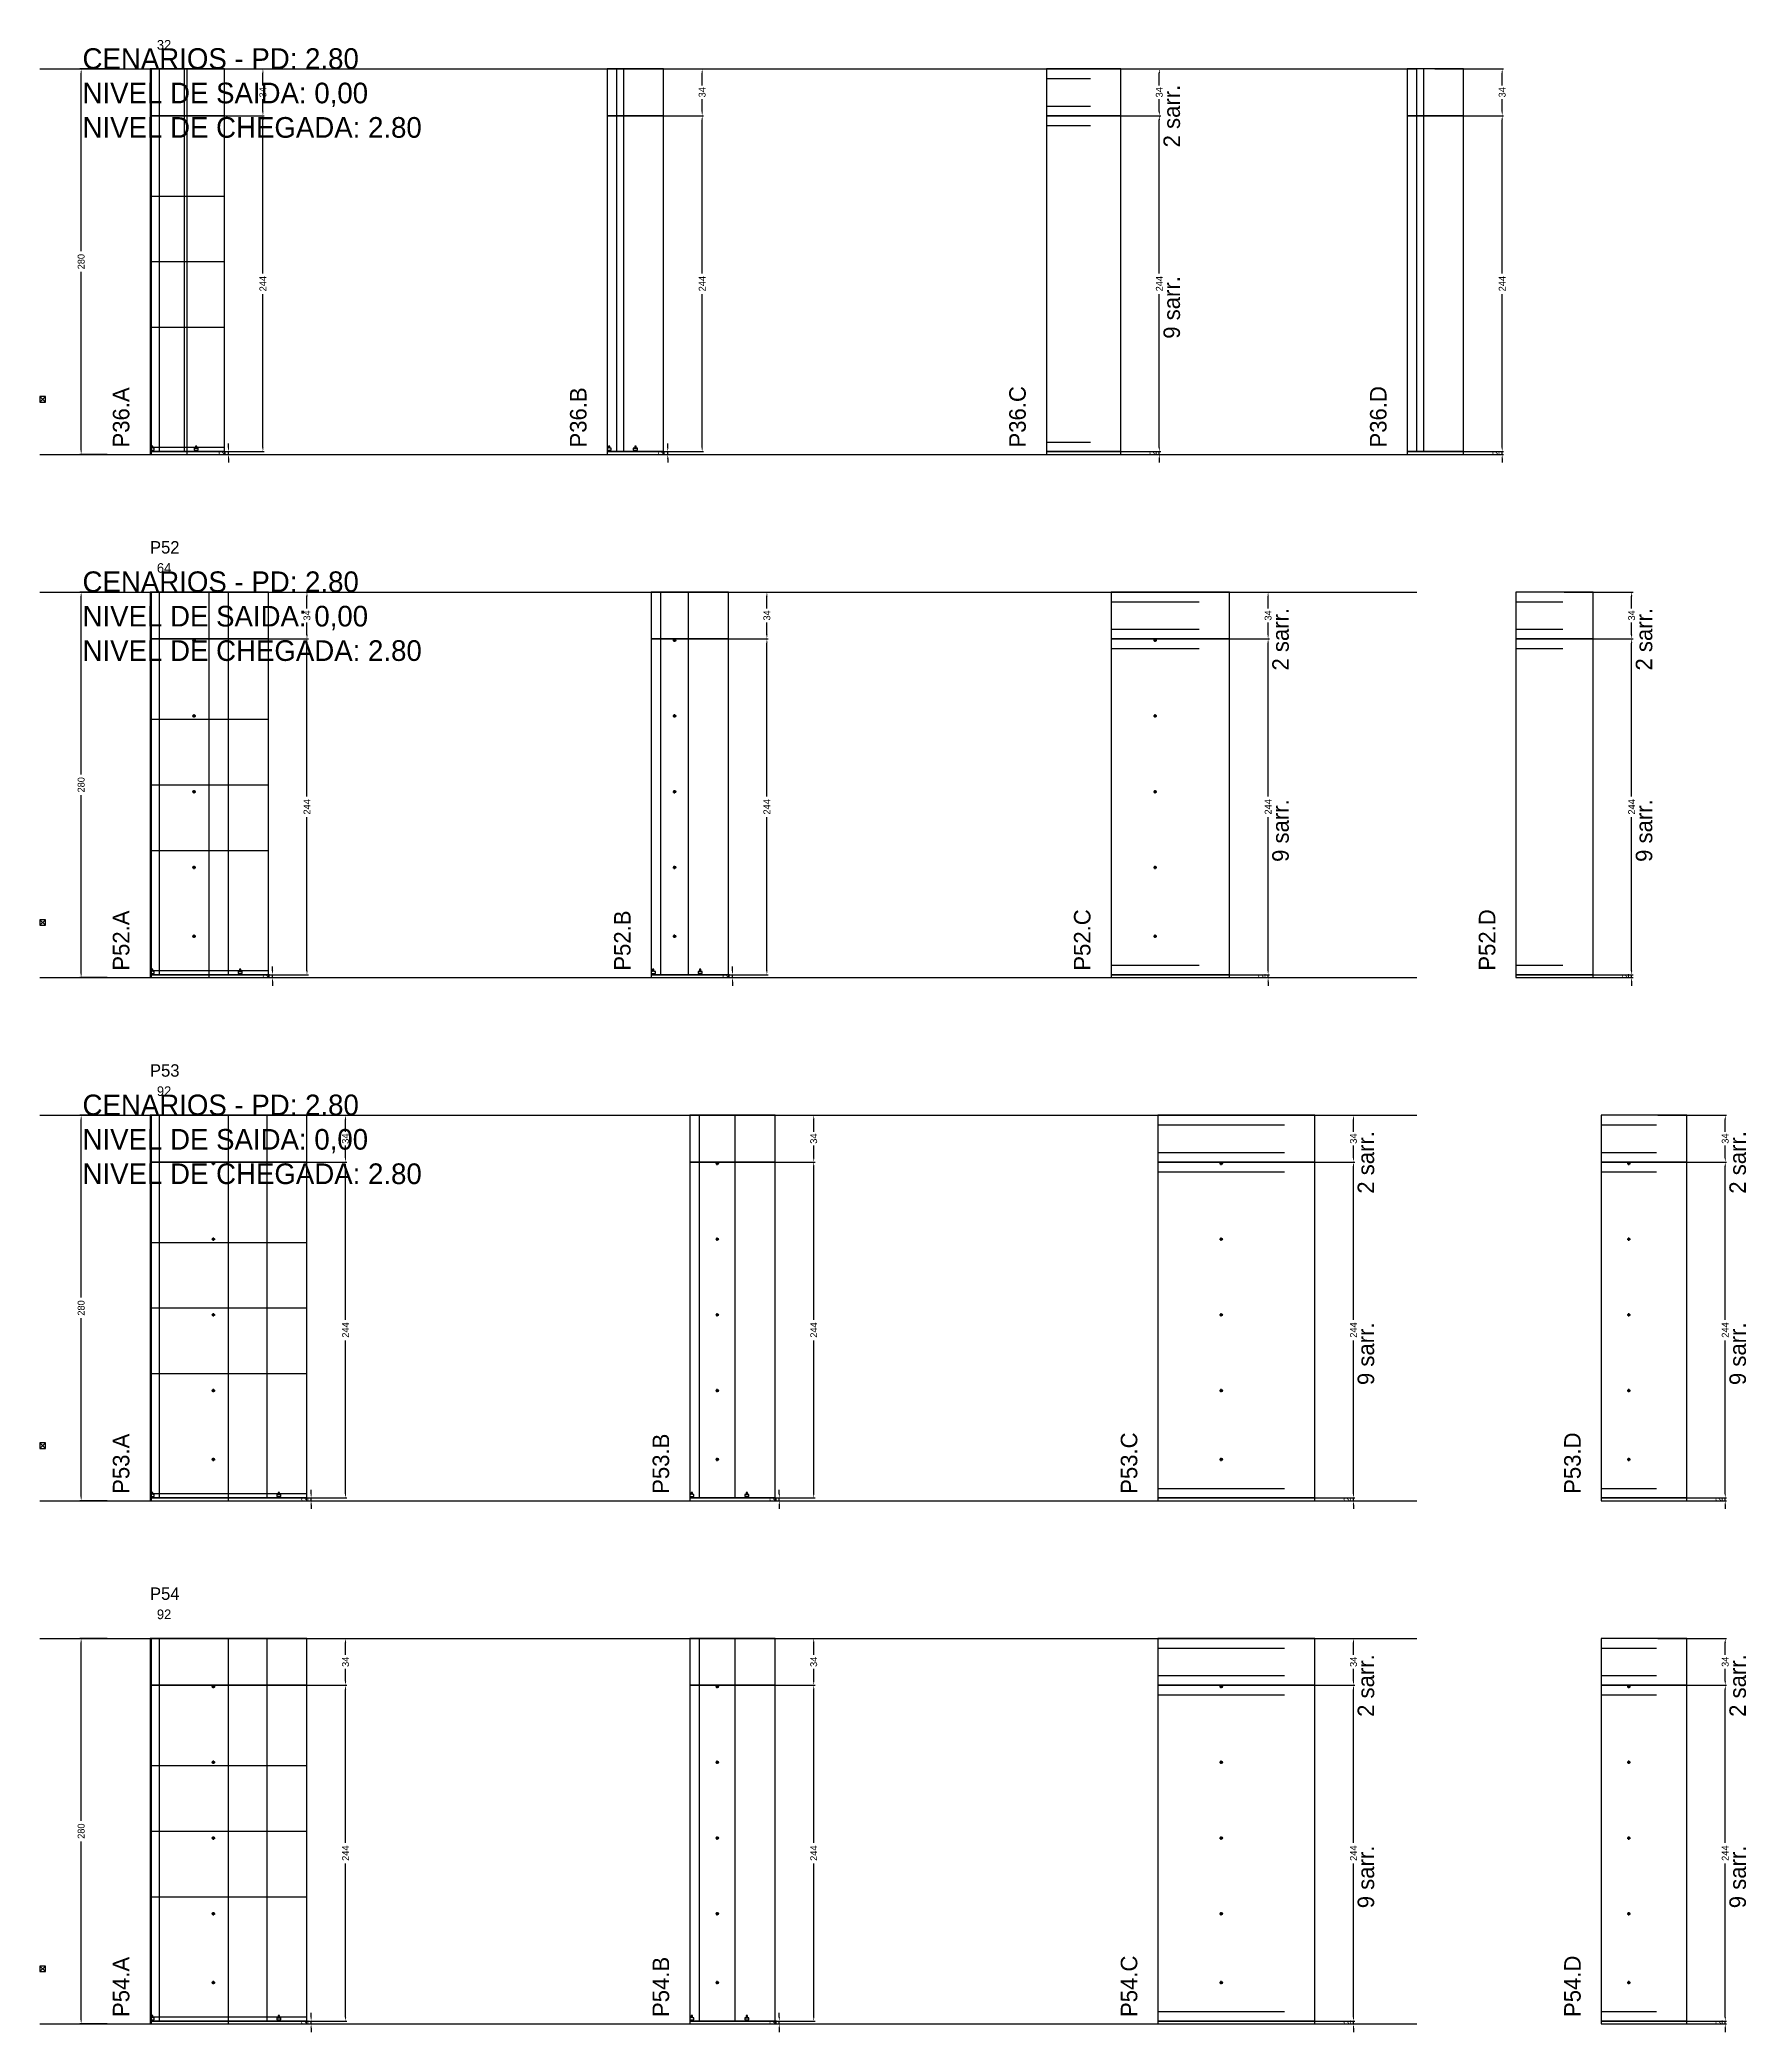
# Model space of a CAD drawing. Header units: centimetres. Extents: x -12000 to 4093, y -4566 to 1796.
# Drawn here: x -7000 to -5761, y -4566 to -3119 of the extents above; entities that cross this region are included whole.
import ezdxf

# ---------------------------------------------------------------- set-up
doc = ezdxf.new("R2010")
doc.units = ezdxf.units.CM
doc.linetypes.add('DASHED', pattern=[2, -2])
for name, color, linetype in [('CHAPA', 140, 'Continuous'), ('COTA', 241, 'Continuous'), ('COTAS FURACAO', 16, 'Continuous'), ('Madeira', 30, 'Continuous'), ('MEIO_PONT', 160, 'Continuous'), ('NOMENCLATURA', 7, 'Continuous'), ('Nível', 160, 'Continuous'), ('Painéis', 200, 'Continuous'), ('Perfil Metálico', 150, 'Continuous'), ('SARR_2.2x7', 40, 'Continuous'), ('SARRAFO DE PRESSAO', 200, 'Continuous'), ('texto', 7, 'Continuous'), ('TEXTO_GERAL', 7, 'Continuous')]:
    doc.layers.add(name, color=color, linetype=linetype)
doc.dimstyles.new('PAINEL-NOVA', dxfattribs={"dimtxt": 5, "dimasz": 3, "dimexe": 1, "dimexo": 1, "dimgap": 1, "dimtad": 1, "dimcen": 2.5, "dimazin": 3, "dimtfac": 1, "dimtmove": 0, "dimatfit": 3})

# ---------------------------------------------------------------- blocks, each defined once
blk = doc.blocks.new('_CLOSEDFILLED')
at = {"color": 0, "linetype": 'BYBLOCK'}
blk.add_solid([(-1, 0.16), (0, 0), (-1, -0.16)], dxfattribs=at)
blk = doc.blocks.new('*D209')
for p, q in [((-6951, -3140), (-6971, -3140)), ((-6970, -3272.5), (-6970, -3143)), ((-6970, -3417), (-6970, -3287.5)), ((-6951, -3420), (-6971, -3420))]:
    blk.add_line(p, q)
at = {"layer": 'Defpoints'}
for p in [(-6950, -3140), (-6970, -3420), (-6950, -3420)]:
    blk.add_point(p, dxfattribs=at)
at = {"layer": 'COTA', "xscale": 3, "yscale": 3}
for p, rotation in [((-6970, -3140), 90), ((-6970, -3420), 270)]:
    blk.add_blockref('_CLOSEDFILLED', p, dxfattribs=dict(at, rotation=rotation))
at = {"layer": 'COTA', "insert": (-6970, -3280), "char_height": 5, "attachment_point": 5, "rotation": 90}
blk.add_mtext('280', dxfattribs=at)
blk = doc.blocks.new('MULDURA')
at = {"layer": 'Paineis'}
for p, q in [((0, 0), (4, 4)), ((4, 0), (0, 4))]:
    blk.add_line(p, q, dxfattribs=at)
blk.add_lwpolyline([(0, 0), (4, 0), (4, 4), (0, 4)], close=True, dxfattribs=at)
blk = doc.blocks.new('*D211')
for p, q in [((-6887, -3174), (-6837, -3174)), ((-6838, -3288.5), (-6838, -3177)), ((-6838, -3415), (-6838, -3303.5)), ((-6887, -3418), (-6837, -3418))]:
    blk.add_line(p, q)
at = {"layer": 'Defpoints'}
for p in [(-6888, -3174), (-6888, -3418), (-6838, -3418)]:
    blk.add_point(p, dxfattribs=at)
at = {"layer": 'COTA', "xscale": 3, "yscale": 3}
for p, rotation in [((-6838, -3174), 90), ((-6838, -3418), 270)]:
    blk.add_blockref('_CLOSEDFILLED', p, dxfattribs=dict(at, rotation=rotation))
at = {"layer": 'COTA', "insert": (-6838, -3296), "char_height": 5, "attachment_point": 5, "rotation": 90}
blk.add_mtext('244', dxfattribs=at)
blk = doc.blocks.new('*D212')
for p, q in [((-6887, -3140), (-6837, -3140)), ((-6838, -3152), (-6838, -3143)), ((-6838, -3171), (-6838, -3162)), ((-6887, -3174), (-6837, -3174))]:
    blk.add_line(p, q)
at = {"layer": 'Defpoints'}
for p in [(-6888, -3140), (-6888, -3174), (-6838, -3174)]:
    blk.add_point(p, dxfattribs=at)
at = {"layer": 'COTA', "xscale": 3, "yscale": 3}
for p, rotation in [((-6838, -3140), 90), ((-6838, -3174), 270)]:
    blk.add_blockref('_CLOSEDFILLED', p, dxfattribs=dict(at, rotation=rotation))
at = {"layer": 'COTA', "insert": (-6838, -3157), "char_height": 5, "attachment_point": 5, "rotation": 90}
blk.add_mtext('34', dxfattribs=at)
blk = doc.blocks.new('SLIPTEE')
at = {"layer": 'Paineis'}
blk.add_lwpolyline([(0, 0), (3, 0), (3, 1.5), (2, 1.5), (2, 3), (1, 3), (1, 1.5), (0, 1.5)], close=True, dxfattribs=at)
blk = doc.blocks.new('SLIPTDD')
at = {"layer": 'Paineis'}
blk.add_line((0, 1.5), (3, 1.5), dxfattribs=at)
blk.add_lwpolyline([(0, 0), (3, 0), (3, 1.5), (2, 1.5), (2, 3), (1, 3), (1, 1.5), (0, 1.5)], close=True, dxfattribs=at)
blk = doc.blocks.new('*D214')
for p, q in [((-6568, -3174), (-6518, -3174)), ((-6519, -3288.5), (-6519, -3177)), ((-6519, -3415), (-6519, -3303.5)), ((-6568, -3418), (-6518, -3418))]:
    blk.add_line(p, q)
at = {"layer": 'Defpoints'}
for p in [(-6569, -3174), (-6569, -3418), (-6519, -3418)]:
    blk.add_point(p, dxfattribs=at)
at = {"layer": 'COTA', "xscale": 3, "yscale": 3}
for p, rotation in [((-6519, -3174), 90), ((-6519, -3418), 270)]:
    blk.add_blockref('_CLOSEDFILLED', p, dxfattribs=dict(at, rotation=rotation))
at = {"layer": 'COTA', "insert": (-6519, -3296), "char_height": 5, "attachment_point": 5, "rotation": 90}
blk.add_mtext('244', dxfattribs=at)
blk = doc.blocks.new('*D215')
for p, q in [((-6568, -3140), (-6518, -3140)), ((-6519, -3152), (-6519, -3143)), ((-6519, -3171), (-6519, -3162)), ((-6568, -3174), (-6518, -3174))]:
    blk.add_line(p, q)
at = {"layer": 'Defpoints'}
for p in [(-6569, -3140), (-6569, -3174), (-6519, -3174)]:
    blk.add_point(p, dxfattribs=at)
at = {"layer": 'COTA', "xscale": 3, "yscale": 3}
for p, rotation in [((-6519, -3140), 90), ((-6519, -3174), 270)]:
    blk.add_blockref('_CLOSEDFILLED', p, dxfattribs=dict(at, rotation=rotation))
at = {"layer": 'COTA', "insert": (-6519, -3157), "char_height": 5, "attachment_point": 5, "rotation": 90}
blk.add_mtext('34', dxfattribs=at)
blk = doc.blocks.new('*D217')
for p, q in [((-6236, -3174), (-6186, -3174)), ((-6187, -3288.5), (-6187, -3177)), ((-6187, -3415), (-6187, -3303.5)), ((-6236, -3418), (-6186, -3418))]:
    blk.add_line(p, q)
at = {"layer": 'Defpoints'}
for p in [(-6237, -3174), (-6237, -3418), (-6187, -3418)]:
    blk.add_point(p, dxfattribs=at)
at = {"layer": 'COTA', "xscale": 3, "yscale": 3}
for p, rotation in [((-6187, -3174), 90), ((-6187, -3418), 270)]:
    blk.add_blockref('_CLOSEDFILLED', p, dxfattribs=dict(at, rotation=rotation))
at = {"layer": 'COTA', "insert": (-6187, -3296), "char_height": 5, "attachment_point": 5, "rotation": 90}
blk.add_mtext('244', dxfattribs=at)
blk = doc.blocks.new('*D218')
for p, q in [((-6236, -3140), (-6186, -3140)), ((-6187, -3152), (-6187, -3143)), ((-6187, -3171), (-6187, -3162)), ((-6236, -3174), (-6186, -3174))]:
    blk.add_line(p, q)
at = {"layer": 'Defpoints'}
for p in [(-6237, -3140), (-6237, -3174), (-6187, -3174)]:
    blk.add_point(p, dxfattribs=at)
at = {"layer": 'COTA', "xscale": 3, "yscale": 3}
for p, rotation in [((-6187, -3140), 90), ((-6187, -3174), 270)]:
    blk.add_blockref('_CLOSEDFILLED', p, dxfattribs=dict(at, rotation=rotation))
at = {"layer": 'COTA', "insert": (-6187, -3157), "char_height": 5, "attachment_point": 5, "rotation": 90}
blk.add_mtext('34', dxfattribs=at)
blk = doc.blocks.new('*D220')
for p, q in [((-5987, -3174), (-5937, -3174)), ((-5938, -3288.5), (-5938, -3177)), ((-5938, -3415), (-5938, -3303.5)), ((-5987, -3418), (-5937, -3418))]:
    blk.add_line(p, q)
at = {"layer": 'Defpoints'}
for p in [(-5988, -3174), (-5988, -3418), (-5938, -3418)]:
    blk.add_point(p, dxfattribs=at)
at = {"layer": 'COTA', "xscale": 3, "yscale": 3}
for p, rotation in [((-5938, -3174), 90), ((-5938, -3418), 270)]:
    blk.add_blockref('_CLOSEDFILLED', p, dxfattribs=dict(at, rotation=rotation))
at = {"layer": 'COTA', "insert": (-5938, -3296), "char_height": 5, "attachment_point": 5, "rotation": 90}
blk.add_mtext('244', dxfattribs=at)
blk = doc.blocks.new('*D221')
for p, q in [((-5987, -3140), (-5937, -3140)), ((-5938, -3152), (-5938, -3143)), ((-5938, -3171), (-5938, -3162)), ((-5987, -3174), (-5937, -3174))]:
    blk.add_line(p, q)
at = {"layer": 'Defpoints'}
for p in [(-5988, -3140), (-5988, -3174), (-5938, -3174)]:
    blk.add_point(p, dxfattribs=at)
at = {"layer": 'COTA', "xscale": 3, "yscale": 3}
for p, rotation in [((-5938, -3140), 90), ((-5938, -3174), 270)]:
    blk.add_blockref('_CLOSEDFILLED', p, dxfattribs=dict(at, rotation=rotation))
at = {"layer": 'COTA', "insert": (-5938, -3157), "char_height": 5, "attachment_point": 5, "rotation": 90}
blk.add_mtext('34', dxfattribs=at)
blk = doc.blocks.new('*D235')
for p, q in [((-6951, -3520), (-6971, -3520)), ((-6970, -3652.5), (-6970, -3523)), ((-6970, -3797), (-6970, -3667.5)), ((-6951, -3800), (-6971, -3800))]:
    blk.add_line(p, q)
at = {"layer": 'Defpoints'}
for p in [(-6950, -3520), (-6970, -3800), (-6950, -3800)]:
    blk.add_point(p, dxfattribs=at)
at = {"layer": 'COTA', "xscale": 3, "yscale": 3}
for p, rotation in [((-6970, -3520), 90), ((-6970, -3800), 270)]:
    blk.add_blockref('_CLOSEDFILLED', p, dxfattribs=dict(at, rotation=rotation))
at = {"layer": 'COTA', "insert": (-6970, -3660), "char_height": 5, "attachment_point": 5, "rotation": 90}
blk.add_mtext('280', dxfattribs=at)
blk = doc.blocks.new('*D237')
for p, q in [((-6855, -3554), (-6805, -3554)), ((-6806, -3668.5), (-6806, -3557)), ((-6806, -3795), (-6806, -3683.5)), ((-6855, -3798), (-6805, -3798))]:
    blk.add_line(p, q)
at = {"layer": 'Defpoints'}
for p in [(-6856, -3554), (-6856, -3798), (-6806, -3798)]:
    blk.add_point(p, dxfattribs=at)
at = {"layer": 'COTA', "xscale": 3, "yscale": 3}
for p, rotation in [((-6806, -3554), 90), ((-6806, -3798), 270)]:
    blk.add_blockref('_CLOSEDFILLED', p, dxfattribs=dict(at, rotation=rotation))
at = {"layer": 'COTA', "insert": (-6806, -3676), "char_height": 5, "attachment_point": 5, "rotation": 90}
blk.add_mtext('244', dxfattribs=at)
blk = doc.blocks.new('*D238')
for p, q in [((-6855, -3520), (-6805, -3520)), ((-6806, -3532), (-6806, -3523)), ((-6806, -3551), (-6806, -3542)), ((-6855, -3554), (-6805, -3554))]:
    blk.add_line(p, q)
at = {"layer": 'Defpoints'}
for p in [(-6856, -3520), (-6856, -3554), (-6806, -3554)]:
    blk.add_point(p, dxfattribs=at)
at = {"layer": 'COTA', "xscale": 3, "yscale": 3}
for p, rotation in [((-6806, -3520), 90), ((-6806, -3554), 270)]:
    blk.add_blockref('_CLOSEDFILLED', p, dxfattribs=dict(at, rotation=rotation))
at = {"layer": 'COTA', "insert": (-6806, -3537), "char_height": 5, "attachment_point": 5, "rotation": 90}
blk.add_mtext('34', dxfattribs=at)
blk = doc.blocks.new('furacao')
at = {"layer": 'COTAS FURACAO'}
for p, q in [((-1.2, 0), (1.2, 0)), ((0, -1.2), (0, 1.2))]:
    blk.add_line(p, q, dxfattribs=at)
blk.add_circle((0, 0), 0.8, dxfattribs=at)
blk = doc.blocks.new('*D240')
for p, q in [((-6521, -3554), (-6471, -3554)), ((-6472, -3668.5), (-6472, -3557)), ((-6472, -3795), (-6472, -3683.5)), ((-6521, -3798), (-6471, -3798))]:
    blk.add_line(p, q)
at = {"layer": 'Defpoints'}
for p in [(-6522, -3554), (-6522, -3798), (-6472, -3798)]:
    blk.add_point(p, dxfattribs=at)
at = {"layer": 'COTA', "xscale": 3, "yscale": 3}
for p, rotation in [((-6472, -3554), 90), ((-6472, -3798), 270)]:
    blk.add_blockref('_CLOSEDFILLED', p, dxfattribs=dict(at, rotation=rotation))
at = {"layer": 'COTA', "insert": (-6472, -3676), "char_height": 5, "attachment_point": 5, "rotation": 90}
blk.add_mtext('244', dxfattribs=at)
blk = doc.blocks.new('*D241')
for p, q in [((-6521, -3520), (-6471, -3520)), ((-6472, -3532), (-6472, -3523)), ((-6472, -3551), (-6472, -3542)), ((-6521, -3554), (-6471, -3554))]:
    blk.add_line(p, q)
at = {"layer": 'Defpoints'}
for p in [(-6522, -3520), (-6522, -3554), (-6472, -3554)]:
    blk.add_point(p, dxfattribs=at)
at = {"layer": 'COTA', "xscale": 3, "yscale": 3}
for p, rotation in [((-6472, -3520), 90), ((-6472, -3554), 270)]:
    blk.add_blockref('_CLOSEDFILLED', p, dxfattribs=dict(at, rotation=rotation))
at = {"layer": 'COTA', "insert": (-6472, -3537), "char_height": 5, "attachment_point": 5, "rotation": 90}
blk.add_mtext('34', dxfattribs=at)
blk = doc.blocks.new('*D243')
for p, q in [((-6157, -3554), (-6107, -3554)), ((-6108, -3668.5), (-6108, -3557)), ((-6108, -3795), (-6108, -3683.5)), ((-6157, -3798), (-6107, -3798))]:
    blk.add_line(p, q)
at = {"layer": 'Defpoints'}
for p in [(-6158, -3554), (-6158, -3798), (-6108, -3798)]:
    blk.add_point(p, dxfattribs=at)
at = {"layer": 'COTA', "xscale": 3, "yscale": 3}
for p, rotation in [((-6108, -3554), 90), ((-6108, -3798), 270)]:
    blk.add_blockref('_CLOSEDFILLED', p, dxfattribs=dict(at, rotation=rotation))
at = {"layer": 'COTA', "insert": (-6108, -3676), "char_height": 5, "attachment_point": 5, "rotation": 90}
blk.add_mtext('244', dxfattribs=at)
blk = doc.blocks.new('*D244')
for p, q in [((-6157, -3520), (-6107, -3520)), ((-6108, -3532), (-6108, -3523)), ((-6108, -3551), (-6108, -3542)), ((-6157, -3554), (-6107, -3554))]:
    blk.add_line(p, q)
at = {"layer": 'Defpoints'}
for p in [(-6158, -3520), (-6158, -3554), (-6108, -3554)]:
    blk.add_point(p, dxfattribs=at)
at = {"layer": 'COTA', "xscale": 3, "yscale": 3}
for p, rotation in [((-6108, -3520), 90), ((-6108, -3554), 270)]:
    blk.add_blockref('_CLOSEDFILLED', p, dxfattribs=dict(at, rotation=rotation))
at = {"layer": 'COTA', "insert": (-6108, -3537), "char_height": 5, "attachment_point": 5, "rotation": 90}
blk.add_mtext('34', dxfattribs=at)
blk = doc.blocks.new('*D246')
for p, q in [((-5893, -3554), (-5843, -3554)), ((-5844, -3668.5), (-5844, -3557)), ((-5844, -3795), (-5844, -3683.5)), ((-5893, -3798), (-5843, -3798))]:
    blk.add_line(p, q)
at = {"layer": 'Defpoints'}
for p in [(-5894, -3554), (-5894, -3798), (-5844, -3798)]:
    blk.add_point(p, dxfattribs=at)
at = {"layer": 'COTA', "xscale": 3, "yscale": 3}
for p, rotation in [((-5844, -3554), 90), ((-5844, -3798), 270)]:
    blk.add_blockref('_CLOSEDFILLED', p, dxfattribs=dict(at, rotation=rotation))
at = {"layer": 'COTA', "insert": (-5844, -3676), "char_height": 5, "attachment_point": 5, "rotation": 90}
blk.add_mtext('244', dxfattribs=at)
blk = doc.blocks.new('*D247')
for p, q in [((-5893, -3520), (-5843, -3520)), ((-5844, -3532), (-5844, -3523)), ((-5844, -3551), (-5844, -3542)), ((-5893, -3554), (-5843, -3554))]:
    blk.add_line(p, q)
at = {"layer": 'Defpoints'}
for p in [(-5894, -3520), (-5894, -3554), (-5844, -3554)]:
    blk.add_point(p, dxfattribs=at)
at = {"layer": 'COTA', "xscale": 3, "yscale": 3}
for p, rotation in [((-5844, -3520), 90), ((-5844, -3554), 270)]:
    blk.add_blockref('_CLOSEDFILLED', p, dxfattribs=dict(at, rotation=rotation))
at = {"layer": 'COTA', "insert": (-5844, -3537), "char_height": 5, "attachment_point": 5, "rotation": 90}
blk.add_mtext('34', dxfattribs=at)
blk = doc.blocks.new('*D261')
for p, q in [((-6951, -3900), (-6971, -3900)), ((-6970, -4032.5), (-6970, -3903)), ((-6970, -4177), (-6970, -4047.5)), ((-6951, -4180), (-6971, -4180))]:
    blk.add_line(p, q)
at = {"layer": 'Defpoints'}
for p in [(-6950, -3900), (-6970, -4180), (-6950, -4180)]:
    blk.add_point(p, dxfattribs=at)
at = {"layer": 'COTA', "xscale": 3, "yscale": 3}
for p, rotation in [((-6970, -3900), 90), ((-6970, -4180), 270)]:
    blk.add_blockref('_CLOSEDFILLED', p, dxfattribs=dict(at, rotation=rotation))
at = {"layer": 'COTA', "insert": (-6970, -4040), "char_height": 5, "attachment_point": 5, "rotation": 90}
blk.add_mtext('280', dxfattribs=at)
blk = doc.blocks.new('*D263')
for p, q in [((-6827, -3934), (-6777, -3934)), ((-6778, -4048.5), (-6778, -3937)), ((-6778, -4175), (-6778, -4063.5)), ((-6827, -4178), (-6777, -4178))]:
    blk.add_line(p, q)
at = {"layer": 'Defpoints'}
for p in [(-6828, -3934), (-6828, -4178), (-6778, -4178)]:
    blk.add_point(p, dxfattribs=at)
at = {"layer": 'COTA', "xscale": 3, "yscale": 3}
for p, rotation in [((-6778, -3934), 90), ((-6778, -4178), 270)]:
    blk.add_blockref('_CLOSEDFILLED', p, dxfattribs=dict(at, rotation=rotation))
at = {"layer": 'COTA', "insert": (-6778, -4056), "char_height": 5, "attachment_point": 5, "rotation": 90}
blk.add_mtext('244', dxfattribs=at)
blk = doc.blocks.new('*D264')
for p, q in [((-6827, -3900), (-6777, -3900)), ((-6778, -3912), (-6778, -3903)), ((-6827, -3934), (-6777, -3934)), ((-6778, -3931), (-6778, -3922))]:
    blk.add_line(p, q)
at = {"layer": 'Defpoints'}
for p in [(-6828, -3900), (-6828, -3934), (-6778, -3934)]:
    blk.add_point(p, dxfattribs=at)
at = {"layer": 'COTA', "xscale": 3, "yscale": 3}
for p, rotation in [((-6778, -3900), 90), ((-6778, -3934), 270)]:
    blk.add_blockref('_CLOSEDFILLED', p, dxfattribs=dict(at, rotation=rotation))
at = {"layer": 'COTA', "insert": (-6778, -3917), "char_height": 5, "attachment_point": 5, "rotation": 90}
blk.add_mtext('34', dxfattribs=at)
blk = doc.blocks.new('*D266')
for p, q in [((-6487, -3934), (-6437, -3934)), ((-6438, -4048.5), (-6438, -3937)), ((-6438, -4175), (-6438, -4063.5)), ((-6487, -4178), (-6437, -4178))]:
    blk.add_line(p, q)
at = {"layer": 'Defpoints'}
for p in [(-6488, -3934), (-6488, -4178), (-6438, -4178)]:
    blk.add_point(p, dxfattribs=at)
at = {"layer": 'COTA', "xscale": 3, "yscale": 3}
for p, rotation in [((-6438, -3934), 90), ((-6438, -4178), 270)]:
    blk.add_blockref('_CLOSEDFILLED', p, dxfattribs=dict(at, rotation=rotation))
at = {"layer": 'COTA', "insert": (-6438, -4056), "char_height": 5, "attachment_point": 5, "rotation": 90}
blk.add_mtext('244', dxfattribs=at)
blk = doc.blocks.new('*D267')
for p, q in [((-6487, -3900), (-6437, -3900)), ((-6438, -3912), (-6438, -3903)), ((-6487, -3934), (-6437, -3934)), ((-6438, -3931), (-6438, -3922))]:
    blk.add_line(p, q)
at = {"layer": 'Defpoints'}
for p in [(-6488, -3900), (-6488, -3934), (-6438, -3934)]:
    blk.add_point(p, dxfattribs=at)
at = {"layer": 'COTA', "xscale": 3, "yscale": 3}
for p, rotation in [((-6438, -3900), 90), ((-6438, -3934), 270)]:
    blk.add_blockref('_CLOSEDFILLED', p, dxfattribs=dict(at, rotation=rotation))
at = {"layer": 'COTA', "insert": (-6438, -3917), "char_height": 5, "attachment_point": 5, "rotation": 90}
blk.add_mtext('34', dxfattribs=at)
blk = doc.blocks.new('*D269')
for p, q in [((-6095, -3934), (-6045, -3934)), ((-6046, -4048.5), (-6046, -3937)), ((-6046, -4175), (-6046, -4063.5)), ((-6095, -4178), (-6045, -4178))]:
    blk.add_line(p, q)
at = {"layer": 'Defpoints'}
for p in [(-6096, -3934), (-6096, -4178), (-6046, -4178)]:
    blk.add_point(p, dxfattribs=at)
at = {"layer": 'COTA', "xscale": 3, "yscale": 3}
for p, rotation in [((-6046, -3934), 90), ((-6046, -4178), 270)]:
    blk.add_blockref('_CLOSEDFILLED', p, dxfattribs=dict(at, rotation=rotation))
at = {"layer": 'COTA', "insert": (-6046, -4056), "char_height": 5, "attachment_point": 5, "rotation": 90}
blk.add_mtext('244', dxfattribs=at)
blk = doc.blocks.new('*D270')
for p, q in [((-6095, -3900), (-6045, -3900)), ((-6046, -3912), (-6046, -3903)), ((-6095, -3934), (-6045, -3934)), ((-6046, -3931), (-6046, -3922))]:
    blk.add_line(p, q)
at = {"layer": 'Defpoints'}
for p in [(-6096, -3900), (-6096, -3934), (-6046, -3934)]:
    blk.add_point(p, dxfattribs=at)
at = {"layer": 'COTA', "xscale": 3, "yscale": 3}
for p, rotation in [((-6046, -3900), 90), ((-6046, -3934), 270)]:
    blk.add_blockref('_CLOSEDFILLED', p, dxfattribs=dict(at, rotation=rotation))
at = {"layer": 'COTA', "insert": (-6046, -3917), "char_height": 5, "attachment_point": 5, "rotation": 90}
blk.add_mtext('34', dxfattribs=at)
blk = doc.blocks.new('*D272')
for p, q in [((-5825, -3934), (-5775, -3934)), ((-5776, -4048.5), (-5776, -3937)), ((-5776, -4175), (-5776, -4063.5)), ((-5825, -4178), (-5775, -4178))]:
    blk.add_line(p, q)
at = {"layer": 'Defpoints'}
for p in [(-5826, -3934), (-5826, -4178), (-5776, -4178)]:
    blk.add_point(p, dxfattribs=at)
at = {"layer": 'COTA', "xscale": 3, "yscale": 3}
for p, rotation in [((-5776, -3934), 90), ((-5776, -4178), 270)]:
    blk.add_blockref('_CLOSEDFILLED', p, dxfattribs=dict(at, rotation=rotation))
at = {"layer": 'COTA', "insert": (-5776, -4056), "char_height": 5, "attachment_point": 5, "rotation": 90}
blk.add_mtext('244', dxfattribs=at)
blk = doc.blocks.new('*D273')
for p, q in [((-5825, -3900), (-5775, -3900)), ((-5776, -3912), (-5776, -3903)), ((-5825, -3934), (-5775, -3934)), ((-5776, -3931), (-5776, -3922))]:
    blk.add_line(p, q)
at = {"layer": 'Defpoints'}
for p in [(-5826, -3900), (-5826, -3934), (-5776, -3934)]:
    blk.add_point(p, dxfattribs=at)
at = {"layer": 'COTA', "xscale": 3, "yscale": 3}
for p, rotation in [((-5776, -3900), 90), ((-5776, -3934), 270)]:
    blk.add_blockref('_CLOSEDFILLED', p, dxfattribs=dict(at, rotation=rotation))
at = {"layer": 'COTA', "insert": (-5776, -3917), "char_height": 5, "attachment_point": 5, "rotation": 90}
blk.add_mtext('34', dxfattribs=at)
blk = doc.blocks.new('*D287')
for p, q in [((-6951, -4280), (-6971, -4280)), ((-6970, -4412.5), (-6970, -4283)), ((-6970, -4557), (-6970, -4427.5)), ((-6951, -4560), (-6971, -4560))]:
    blk.add_line(p, q)
at = {"layer": 'Defpoints'}
for p in [(-6950, -4280), (-6970, -4560), (-6950, -4560)]:
    blk.add_point(p, dxfattribs=at)
at = {"layer": 'COTA', "xscale": 3, "yscale": 3}
for p, rotation in [((-6970, -4280), 90), ((-6970, -4560), 270)]:
    blk.add_blockref('_CLOSEDFILLED', p, dxfattribs=dict(at, rotation=rotation))
at = {"layer": 'COTA', "insert": (-6970, -4420), "char_height": 5, "attachment_point": 5, "rotation": 90}
blk.add_mtext('280', dxfattribs=at)
blk = doc.blocks.new('*D289')
for p, q in [((-6827, -4314), (-6777, -4314)), ((-6778, -4428.5), (-6778, -4317)), ((-6778, -4555), (-6778, -4443.5)), ((-6827, -4558), (-6777, -4558))]:
    blk.add_line(p, q)
at = {"layer": 'Defpoints'}
for p in [(-6828, -4314), (-6828, -4558), (-6778, -4558)]:
    blk.add_point(p, dxfattribs=at)
at = {"layer": 'COTA', "xscale": 3, "yscale": 3}
for p, rotation in [((-6778, -4314), 90), ((-6778, -4558), 270)]:
    blk.add_blockref('_CLOSEDFILLED', p, dxfattribs=dict(at, rotation=rotation))
at = {"layer": 'COTA', "insert": (-6778, -4436), "char_height": 5, "attachment_point": 5, "rotation": 90}
blk.add_mtext('244', dxfattribs=at)
blk = doc.blocks.new('*D290')
for p, q in [((-6827, -4280), (-6777, -4280)), ((-6778, -4292), (-6778, -4283)), ((-6778, -4311), (-6778, -4302)), ((-6827, -4314), (-6777, -4314))]:
    blk.add_line(p, q)
at = {"layer": 'Defpoints'}
for p in [(-6828, -4280), (-6828, -4314), (-6778, -4314)]:
    blk.add_point(p, dxfattribs=at)
at = {"layer": 'COTA', "xscale": 3, "yscale": 3}
for p, rotation in [((-6778, -4280), 90), ((-6778, -4314), 270)]:
    blk.add_blockref('_CLOSEDFILLED', p, dxfattribs=dict(at, rotation=rotation))
at = {"layer": 'COTA', "insert": (-6778, -4297), "char_height": 5, "attachment_point": 5, "rotation": 90}
blk.add_mtext('34', dxfattribs=at)
blk = doc.blocks.new('*D292')
for p, q in [((-6487, -4314), (-6437, -4314)), ((-6438, -4428.5), (-6438, -4317)), ((-6438, -4555), (-6438, -4443.5)), ((-6487, -4558), (-6437, -4558))]:
    blk.add_line(p, q)
at = {"layer": 'Defpoints'}
for p in [(-6488, -4314), (-6488, -4558), (-6438, -4558)]:
    blk.add_point(p, dxfattribs=at)
at = {"layer": 'COTA', "xscale": 3, "yscale": 3}
for p, rotation in [((-6438, -4314), 90), ((-6438, -4558), 270)]:
    blk.add_blockref('_CLOSEDFILLED', p, dxfattribs=dict(at, rotation=rotation))
at = {"layer": 'COTA', "insert": (-6438, -4436), "char_height": 5, "attachment_point": 5, "rotation": 90}
blk.add_mtext('244', dxfattribs=at)
blk = doc.blocks.new('*D293')
for p, q in [((-6487, -4280), (-6437, -4280)), ((-6438, -4292), (-6438, -4283)), ((-6438, -4311), (-6438, -4302)), ((-6487, -4314), (-6437, -4314))]:
    blk.add_line(p, q)
at = {"layer": 'Defpoints'}
for p in [(-6488, -4280), (-6488, -4314), (-6438, -4314)]:
    blk.add_point(p, dxfattribs=at)
at = {"layer": 'COTA', "xscale": 3, "yscale": 3}
for p, rotation in [((-6438, -4280), 90), ((-6438, -4314), 270)]:
    blk.add_blockref('_CLOSEDFILLED', p, dxfattribs=dict(at, rotation=rotation))
at = {"layer": 'COTA', "insert": (-6438, -4297), "char_height": 5, "attachment_point": 5, "rotation": 90}
blk.add_mtext('34', dxfattribs=at)
blk = doc.blocks.new('*D295')
for p, q in [((-6095, -4314), (-6045, -4314)), ((-6046, -4428.5), (-6046, -4317)), ((-6046, -4555), (-6046, -4443.5)), ((-6095, -4558), (-6045, -4558))]:
    blk.add_line(p, q)
at = {"layer": 'Defpoints'}
for p in [(-6096, -4314), (-6096, -4558), (-6046, -4558)]:
    blk.add_point(p, dxfattribs=at)
at = {"layer": 'COTA', "xscale": 3, "yscale": 3}
for p, rotation in [((-6046, -4314), 90), ((-6046, -4558), 270)]:
    blk.add_blockref('_CLOSEDFILLED', p, dxfattribs=dict(at, rotation=rotation))
at = {"layer": 'COTA', "insert": (-6046, -4436), "char_height": 5, "attachment_point": 5, "rotation": 90}
blk.add_mtext('244', dxfattribs=at)
blk = doc.blocks.new('*D296')
for p, q in [((-6095, -4280), (-6045, -4280)), ((-6046, -4292), (-6046, -4283)), ((-6046, -4311), (-6046, -4302)), ((-6095, -4314), (-6045, -4314))]:
    blk.add_line(p, q)
at = {"layer": 'Defpoints'}
for p in [(-6096, -4280), (-6096, -4314), (-6046, -4314)]:
    blk.add_point(p, dxfattribs=at)
at = {"layer": 'COTA', "xscale": 3, "yscale": 3}
for p, rotation in [((-6046, -4280), 90), ((-6046, -4314), 270)]:
    blk.add_blockref('_CLOSEDFILLED', p, dxfattribs=dict(at, rotation=rotation))
at = {"layer": 'COTA', "insert": (-6046, -4297), "char_height": 5, "attachment_point": 5, "rotation": 90}
blk.add_mtext('34', dxfattribs=at)
blk = doc.blocks.new('*D298')
for p, q in [((-5825, -4314), (-5775, -4314)), ((-5776, -4428.5), (-5776, -4317)), ((-5776, -4555), (-5776, -4443.5)), ((-5825, -4558), (-5775, -4558))]:
    blk.add_line(p, q)
at = {"layer": 'Defpoints'}
for p in [(-5826, -4314), (-5826, -4558), (-5776, -4558)]:
    blk.add_point(p, dxfattribs=at)
at = {"layer": 'COTA', "xscale": 3, "yscale": 3}
for p, rotation in [((-5776, -4314), 90), ((-5776, -4558), 270)]:
    blk.add_blockref('_CLOSEDFILLED', p, dxfattribs=dict(at, rotation=rotation))
at = {"layer": 'COTA', "insert": (-5776, -4436), "char_height": 5, "attachment_point": 5, "rotation": 90}
blk.add_mtext('244', dxfattribs=at)
blk = doc.blocks.new('*D299')
for p, q in [((-5825, -4280), (-5775, -4280)), ((-5776, -4292), (-5776, -4283)), ((-5776, -4311), (-5776, -4302)), ((-5825, -4314), (-5775, -4314))]:
    blk.add_line(p, q)
at = {"layer": 'Defpoints'}
for p in [(-5826, -4280), (-5826, -4314), (-5776, -4314)]:
    blk.add_point(p, dxfattribs=at)
at = {"layer": 'COTA', "xscale": 3, "yscale": 3}
for p, rotation in [((-5776, -4280), 90), ((-5776, -4314), 270)]:
    blk.add_blockref('_CLOSEDFILLED', p, dxfattribs=dict(at, rotation=rotation))
at = {"layer": 'COTA', "insert": (-5776, -4297), "char_height": 5, "attachment_point": 5, "rotation": 90}
blk.add_mtext('34', dxfattribs=at)

msp = doc.modelspace()

# ---------------------------------------------------------------- linework, layer by layer
at = {"layer": 'CHAPA'}
for points in [[(-6920, -3420), (-6918.8, -3420), (-6918.8, -3140), (-6920, -3140)], [(-6920, -3800), (-6918.8, -3800), (-6918.8, -3520), (-6920, -3520)], [(-6920, -4180), (-6918.8, -4180), (-6918.8, -3900), (-6920, -3900)], [(-6920, -4560), (-6918.8, -4560), (-6918.8, -4280), (-6920, -4280)]]:
    msp.add_lwpolyline(points, close=True, dxfattribs=at)
at = {"layer": 'Madeira'}
for points in [[(-6920, -3232.4), (-6866, -3232.4)], [(-6920, -3327.6), (-6866, -3327.6)], [(-6920, -3612.4), (-6834, -3612.4)], [(-6920, -3707.6), (-6834, -3707.6)], [(-6920, -3992.4), (-6806, -3992.4)], [(-6920, -4087.6), (-6806, -4087.6)], [(-6920, -4372.4), (-6806, -4372.4)], [(-6920, -4467.6), (-6806, -4467.6)]]:
    msp.add_lwpolyline(points, dxfattribs=at)
at = {"layer": 'MEIO_PONT'}
for points in [[(-6920, -3280), (-6866, -3280)], [(-6920, -3660), (-6834, -3660)], [(-6920, -4040), (-6806, -4040)], [(-6920, -4420), (-6806, -4420)]]:
    msp.add_lwpolyline(points, dxfattribs=at)
at = {"layer": 'Nível', "linetype": 'DASHED'}
for points in [[(-7000, -3140), (-6000, -3140)], [(-7000, -3420), (-6000, -3420)], [(-7000, -3520), (-6000, -3520)], [(-7000, -3800), (-6000, -3800)], [(-7000, -3900), (-6000, -3900)], [(-7000, -4180), (-6000, -4180)], [(-7000, -4280), (-6000, -4280)], [(-7000, -4560), (-6000, -4560)]]:
    msp.add_lwpolyline(points, dxfattribs=at)
at = {"layer": 'Painéis'}
for points in [[(-6920, -3174), (-6866, -3174), (-6866, -3140), (-6920, -3140)], [(-6920, -3420), (-6866, -3420), (-6866, -3140), (-6920, -3140)], [(-6588, -3174), (-6547, -3174), (-6547, -3140), (-6588, -3140)], [(-6269, -3174), (-6215, -3174), (-6215, -3140), (-6269, -3140)], [(-6007, -3174), (-5966, -3174), (-5966, -3140), (-6007, -3140)], [(-6920, -3418), (-6866, -3418), (-6866, -3174), (-6920, -3174)], [(-6588, -3418), (-6547, -3418), (-6547, -3174), (-6588, -3174)], [(-6269, -3418), (-6215, -3418), (-6215, -3174), (-6269, -3174)], [(-6007, -3418), (-5966, -3418), (-5966, -3174), (-6007, -3174)], [(-6920, -3420), (-6866, -3420), (-6866, -3418), (-6920, -3418)], [(-6588, -3420), (-6547, -3420), (-6547, -3418), (-6588, -3418)], [(-6269, -3420), (-6215, -3420), (-6215, -3418), (-6269, -3418)], [(-6007, -3420), (-5966, -3420), (-5966, -3418), (-6007, -3418)], [(-6920, -3554), (-6834, -3554), (-6834, -3520), (-6920, -3520)], [(-6920, -3800), (-6834, -3800), (-6834, -3520), (-6920, -3520)], [(-6556, -3554), (-6500, -3554), (-6500, -3520), (-6556, -3520)], [(-6222, -3554), (-6136, -3554), (-6136, -3520), (-6222, -3520)], [(-5928, -3554), (-5872, -3554), (-5872, -3520), (-5928, -3520)], [(-6920, -3798), (-6834, -3798), (-6834, -3554), (-6920, -3554)], [(-6556, -3798), (-6500, -3798), (-6500, -3554), (-6556, -3554)], [(-6222, -3798), (-6136, -3798), (-6136, -3554), (-6222, -3554)], [(-5928, -3798), (-5872, -3798), (-5872, -3554), (-5928, -3554)], [(-6920, -3800), (-6834, -3800), (-6834, -3798), (-6920, -3798)], [(-6556, -3800), (-6500, -3800), (-6500, -3798), (-6556, -3798)], [(-6222, -3800), (-6136, -3800), (-6136, -3798), (-6222, -3798)], [(-5928, -3800), (-5872, -3800), (-5872, -3798), (-5928, -3798)], [(-6920, -3934), (-6806, -3934), (-6806, -3900), (-6920, -3900)], [(-6920, -4180), (-6806, -4180), (-6806, -3900), (-6920, -3900)], [(-6528, -3934), (-6466, -3934), (-6466, -3900), (-6528, -3900)], [(-6188, -3934), (-6074, -3934), (-6074, -3900), (-6188, -3900)], [(-5866, -3934), (-5804, -3934), (-5804, -3900), (-5866, -3900)], [(-6920, -4178), (-6806, -4178), (-6806, -3934), (-6920, -3934)], [(-6528, -4178), (-6466, -4178), (-6466, -3934), (-6528, -3934)], [(-6188, -4178), (-6074, -4178), (-6074, -3934), (-6188, -3934)], [(-5866, -4178), (-5804, -4178), (-5804, -3934), (-5866, -3934)], [(-6920, -4180), (-6806, -4180), (-6806, -4178), (-6920, -4178)], [(-6528, -4180), (-6466, -4180), (-6466, -4178), (-6528, -4178)], [(-6188, -4180), (-6074, -4180), (-6074, -4178), (-6188, -4178)], [(-5866, -4180), (-5804, -4180), (-5804, -4178), (-5866, -4178)], [(-6920, -4314), (-6806, -4314), (-6806, -4280), (-6920, -4280)], [(-6920, -4560), (-6806, -4560), (-6806, -4280), (-6920, -4280)], [(-6528, -4314), (-6466, -4314), (-6466, -4280), (-6528, -4280)], [(-6188, -4314), (-6074, -4314), (-6074, -4280), (-6188, -4280)], [(-5866, -4314), (-5804, -4314), (-5804, -4280), (-5866, -4280)], [(-6920, -4558), (-6806, -4558), (-6806, -4314), (-6920, -4314)], [(-6528, -4558), (-6466, -4558), (-6466, -4314), (-6528, -4314)], [(-6188, -4558), (-6074, -4558), (-6074, -4314), (-6188, -4314)], [(-5866, -4558), (-5804, -4558), (-5804, -4314), (-5866, -4314)], [(-6920, -4560), (-6806, -4560), (-6806, -4558), (-6920, -4558)], [(-6528, -4560), (-6466, -4560), (-6466, -4558), (-6528, -4558)], [(-6188, -4560), (-6074, -4560), (-6074, -4558), (-6188, -4558)], [(-5866, -4560), (-5804, -4560), (-5804, -4558), (-5866, -4558)]]:
    msp.add_lwpolyline(points, close=True, dxfattribs=at)
at = {"layer": 'Perfil Metálico'}
for p, q in [((-6893, -3420), (-6893, -3140)), ((-6877, -3800), (-6877, -3520)), ((-6863, -4180), (-6863, -3900)), ((-6863, -4560), (-6863, -4280))]:
    msp.add_line(p, q, dxfattribs=at)
at = {"layer": 'SARR_2.2x7'}
for points in [[(-6913, -3174), (-6913, -3140)], [(-6895, -3174), (-6895, -3140)], [(-6581, -3174), (-6581, -3140)], [(-6576, -3174), (-6576, -3140)], [(-6000, -3174), (-6000, -3140)], [(-5995, -3174), (-5995, -3140)], [(-6269, -3147), (-6237, -3147)], [(-6269, -3167), (-6237, -3167)], [(-6269, -3181), (-6237, -3181)], [(-6269, -3411), (-6237, -3411)], [(-6913, -3554), (-6913, -3520)], [(-6863, -3554), (-6863, -3520)], [(-6549, -3554), (-6549, -3520)], [(-6529, -3554), (-6529, -3520)], [(-6222, -3527), (-6158, -3527)], [(-5928, -3527), (-5894, -3527)], [(-6222, -3547), (-6158, -3547)], [(-5928, -3547), (-5894, -3547)], [(-6222, -3561), (-6158, -3561)], [(-5928, -3561), (-5894, -3561)], [(-6222, -3791), (-6158, -3791)], [(-5928, -3791), (-5894, -3791)], [(-6913, -3934), (-6913, -3900)], [(-6835, -3934), (-6835, -3900)], [(-6521, -3934), (-6521, -3900)], [(-6495, -3934), (-6495, -3900)], [(-6188, -3907), (-6096, -3907)], [(-5866, -3907), (-5826, -3907)], [(-6188, -3927), (-6096, -3927)], [(-5866, -3927), (-5826, -3927)], [(-6188, -3941), (-6096, -3941)], [(-5866, -3941), (-5826, -3941)], [(-6188, -4171), (-6096, -4171)], [(-5866, -4171), (-5826, -4171)], [(-6913, -4314), (-6913, -4280)], [(-6835, -4314), (-6835, -4280)], [(-6521, -4314), (-6521, -4280)], [(-6495, -4314), (-6495, -4280)], [(-6188, -4287), (-6096, -4287)], [(-5866, -4287), (-5826, -4287)], [(-6188, -4307), (-6096, -4307)], [(-5866, -4307), (-5826, -4307)], [(-6188, -4321), (-6096, -4321)], [(-5866, -4321), (-5826, -4321)], [(-6188, -4551), (-6096, -4551)], [(-5866, -4551), (-5826, -4551)]]:
    msp.add_lwpolyline(points, dxfattribs=at)
at = {"layer": 'SARR_2.2x7', "linetype": 'DASHED'}
for points in [[(-6913, -3418), (-6913, -3174)], [(-6895, -3418), (-6895, -3174)], [(-6581, -3418), (-6581, -3174)], [(-6576, -3418), (-6576, -3174)], [(-6000, -3418), (-6000, -3174)], [(-5995, -3418), (-5995, -3174)], [(-6913, -3798), (-6913, -3554)], [(-6863, -3798), (-6863, -3554)], [(-6549, -3798), (-6549, -3554)], [(-6529, -3798), (-6529, -3554)], [(-6913, -4178), (-6913, -3934)], [(-6835, -4178), (-6835, -3934)], [(-6521, -4178), (-6521, -3934)], [(-6495, -4178), (-6495, -3934)], [(-6913, -4558), (-6913, -4314)], [(-6835, -4558), (-6835, -4314)], [(-6521, -4558), (-6521, -4314)], [(-6495, -4558), (-6495, -4314)]]:
    msp.add_lwpolyline(points, dxfattribs=at)
at = {"layer": 'SARRAFO DE PRESSAO'}
for points in [[(-6920, -3420), (-6866, -3420), (-6866, -3415), (-6920, -3415)], [(-6920, -3800), (-6834, -3800), (-6834, -3795), (-6920, -3795)], [(-6920, -4180), (-6806, -4180), (-6806, -4175), (-6920, -4175)], [(-6920, -4560), (-6806, -4560), (-6806, -4555), (-6920, -4555)]]:
    msp.add_lwpolyline(points, close=True, dxfattribs=at)

# ---------------------------------------------------------------- block references
at = {"layer": 'COTA'}
for name, p in [('MULDURA', (-7000, -3382)), ('SLIPTEE', (-6920, -3417)), ('SLIPTDD', (-6888, -3417)), ('SLIPTEE', (-6588, -3417)), ('SLIPTDD', (-6569, -3417)), ('furacao', (-6888, -3555)), ('furacao', (-6539, -3555)), ('furacao', (-6190, -3555)), ('furacao', (-6888, -3610)), ('furacao', (-6539, -3610)), ('furacao', (-6190, -3610)), ('furacao', (-6888, -3665)), ('furacao', (-6539, -3665)), ('furacao', (-6190, -3665)), ('furacao', (-6888, -3720)), ('furacao', (-6539, -3720)), ('furacao', (-6190, -3720)), ('MULDURA', (-7000, -3762)), ('furacao', (-6888, -3770)), ('furacao', (-6539, -3770)), ('furacao', (-6190, -3770)), ('SLIPTEE', (-6920, -3797)), ('SLIPTDD', (-6856, -3797)), ('SLIPTEE', (-6556, -3797)), ('SLIPTDD', (-6522, -3797)), ('furacao', (-6874, -3935)), ('furacao', (-6508, -3935)), ('furacao', (-6142, -3935)), ('furacao', (-5846, -3935)), ('furacao', (-6874, -3990)), ('furacao', (-6508, -3990)), ('furacao', (-6142, -3990)), ('furacao', (-5846, -3990)), ('furacao', (-6874, -4045)), ('furacao', (-6508, -4045)), ('furacao', (-6142, -4045)), ('furacao', (-5846, -4045)), ('furacao', (-6874, -4100)), ('furacao', (-6508, -4100)), ('furacao', (-6142, -4100)), ('furacao', (-5846, -4100)), ('MULDURA', (-7000, -4142)), ('furacao', (-6874, -4150)), ('furacao', (-6508, -4150)), ('furacao', (-6142, -4150)), ('furacao', (-5846, -4150)), ('SLIPTEE', (-6920, -4177)), ('SLIPTDD', (-6828, -4177)), ('SLIPTEE', (-6528, -4177)), ('SLIPTDD', (-6488, -4177)), ('furacao', (-6874, -4315)), ('furacao', (-6508, -4315)), ('furacao', (-6142, -4315)), ('furacao', (-5846, -4315)), ('furacao', (-6874, -4370)), ('furacao', (-6508, -4370)), ('furacao', (-6142, -4370)), ('furacao', (-5846, -4370)), ('furacao', (-6874, -4425)), ('furacao', (-6508, -4425)), ('furacao', (-6142, -4425)), ('furacao', (-5846, -4425)), ('furacao', (-6874, -4480)), ('furacao', (-6508, -4480)), ('furacao', (-6142, -4480)), ('furacao', (-5846, -4480)), ('MULDURA', (-7000, -4522)), ('furacao', (-6874, -4530)), ('furacao', (-6508, -4530)), ('furacao', (-6142, -4530)), ('furacao', (-5846, -4530)), ('SLIPTEE', (-6920, -4557)), ('SLIPTDD', (-6828, -4557)), ('SLIPTEE', (-6528, -4557)), ('SLIPTDD', (-6488, -4557))]:
    msp.add_blockref(name, p, dxfattribs=at)

# ---------------------------------------------------------------- texts
at = {"layer": 'NOMENCLATURA'}
for s, p in [('CENARIOS - PD: 2.80', (-6969, -3140)), ('NIVEL DE SAIDA: 0,00', (-6969, -3165)), ('NIVEL DE CHEGADA: 2.80', (-6969, -3190)), ('CENARIOS - PD: 2.80', (-6969, -3520)), ('NIVEL DE SAIDA: 0,00', (-6969, -3545)), ('NIVEL DE CHEGADA: 2.80', (-6969, -3570)), ('CENARIOS - PD: 2.80', (-6969, -3900)), ('NIVEL DE SAIDA: 0,00', (-6969, -3925)), ('NIVEL DE CHEGADA: 2.80', (-6969, -3950))]:
    msp.add_text(s, height=15, dxfattribs=at).set_placement(p)
for s, p in [('2 sarr.', (-6172, -3197)), ('9 sarr.', (-6172, -3336)), ('P36.A', (-6935, -3415)), ('P36.C', (-6284, -3415)), ('P36.D', (-6022, -3415)), ('P36.B', (-6603, -3415)), ('2 sarr.', (-6093, -3577)), ('2 sarr.', (-5829, -3577)), ('9 sarr.', (-6093, -3716)), ('9 sarr.', (-5829, -3716)), ('P52.A', (-6935, -3795)), ('P52.B', (-6571, -3795)), ('P52.C', (-6237, -3795)), ('P52.D', (-5943, -3795)), ('2 sarr.', (-6031, -3957)), ('2 sarr.', (-5761, -3957)), ('9 sarr.', (-6031, -4096)), ('9 sarr.', (-5761, -4096)), ('P53.A', (-6935, -4175)), ('P53.B', (-6543, -4175)), ('P53.C', (-6203, -4175)), ('P53.D', (-5881, -4175)), ('2 sarr.', (-6031, -4337)), ('2 sarr.', (-5761, -4337)), ('9 sarr.', (-6031, -4476)), ('9 sarr.', (-5761, -4476)), ('P54.A', (-6935, -4555)), ('P54.B', (-6543, -4555)), ('P54.C', (-6203, -4555)), ('P54.D', (-5881, -4555))]:
    msp.add_text(s, height=12, rotation=90, dxfattribs=at).set_placement(p)
at = {"layer": 'texto'}
for s, p in [('32', (-6915, -3126)), ('64', (-6915, -3506)), ('92', (-6915, -3886)), ('92', (-6915, -4266))]:
    msp.add_text(s, height=7, dxfattribs=at).set_placement(p)
at = {"layer": 'TEXTO_GERAL'}
for s, p in [('P52', (-6920, -3492)), ('P53', (-6920, -3872)), ('P54', (-6920, -4252))]:
    msp.add_text(s, height=9, dxfattribs=at).set_placement(p)

# ---------------------------------------------------------------- dimensions: what is measured, and where the dimension line sits
at = {"layer": 'COTA'}
for base, p1, p2, picture, middle in [((-6970, -3420), (-6950, -3420), (-6950, -3140), '*D209', (-6970, -3280)), ((-6838, -3174), (-6888, -3174), (-6888, -3140), '*D212', (-6838, -3157)), ((-6519, -3174), (-6569, -3174), (-6569, -3140), '*D215', (-6519, -3157)), ((-6187, -3174), (-6237, -3174), (-6237, -3140), '*D218', (-6187, -3157)), ((-5938, -3174), (-5988, -3174), (-5988, -3140), '*D221', (-5938, -3157)), ((-6838, -3418), (-6888, -3418), (-6888, -3174), '*D211', (-6838, -3296)), ((-6519, -3418), (-6569, -3418), (-6569, -3174), '*D214', (-6519, -3296)), ((-6187, -3418), (-6237, -3418), (-6237, -3174), '*D217', (-6187, -3296)), ((-5938, -3418), (-5988, -3418), (-5988, -3174), '*D220', (-5938, -3296)), ((-6970, -3800), (-6950, -3800), (-6950, -3520), '*D235', (-6970, -3660)), ((-6806, -3554), (-6856, -3554), (-6856, -3520), '*D238', (-6806, -3537)), ((-6472, -3554), (-6522, -3554), (-6522, -3520), '*D241', (-6472, -3537)), ((-6108, -3554), (-6158, -3554), (-6158, -3520), '*D244', (-6108, -3537)), ((-5844, -3554), (-5894, -3554), (-5894, -3520), '*D247', (-5844, -3537)), ((-6806, -3798), (-6856, -3798), (-6856, -3554), '*D237', (-6806, -3676)), ((-6472, -3798), (-6522, -3798), (-6522, -3554), '*D240', (-6472, -3676)), ((-6108, -3798), (-6158, -3798), (-6158, -3554), '*D243', (-6108, -3676)), ((-5844, -3798), (-5894, -3798), (-5894, -3554), '*D246', (-5844, -3676)), ((-6970, -4180), (-6950, -4180), (-6950, -3900), '*D261', (-6970, -4040)), ((-6778, -3934), (-6828, -3934), (-6828, -3900), '*D264', (-6778, -3917)), ((-6438, -3934), (-6488, -3934), (-6488, -3900), '*D267', (-6438, -3917)), ((-6046, -3934), (-6096, -3934), (-6096, -3900), '*D270', (-6046, -3917)), ((-5776, -3934), (-5826, -3934), (-5826, -3900), '*D273', (-5776, -3917)), ((-6778, -4178), (-6828, -4178), (-6828, -3934), '*D263', (-6778, -4056)), ((-6438, -4178), (-6488, -4178), (-6488, -3934), '*D266', (-6438, -4056)), ((-6046, -4178), (-6096, -4178), (-6096, -3934), '*D269', (-6046, -4056)), ((-5776, -4178), (-5826, -4178), (-5826, -3934), '*D272', (-5776, -4056)), ((-6970, -4560), (-6950, -4560), (-6950, -4280), '*D287', (-6970, -4420)), ((-6778, -4314), (-6828, -4314), (-6828, -4280), '*D290', (-6778, -4297)), ((-6438, -4314), (-6488, -4314), (-6488, -4280), '*D293', (-6438, -4297)), ((-6046, -4314), (-6096, -4314), (-6096, -4280), '*D296', (-6046, -4297)), ((-5776, -4314), (-5826, -4314), (-5826, -4280), '*D299', (-5776, -4297)), ((-6778, -4558), (-6828, -4558), (-6828, -4314), '*D289', (-6778, -4436)), ((-6438, -4558), (-6488, -4558), (-6488, -4314), '*D292', (-6438, -4436)), ((-6046, -4558), (-6096, -4558), (-6096, -4314), '*D295', (-6046, -4436)), ((-5776, -4558), (-5826, -4558), (-5826, -4314), '*D298', (-5776, -4436))]:
    dim = msp.add_linear_dim(base=base, p1=p1, p2=p2, angle=90, dimstyle='PAINEL-NOVA', dxfattribs=at)
    dim.commit()
    dim.dimension.update_dxf_attribs({"geometry": picture, "text_midpoint": middle})
for base, p1, p2 in [((-6863, -3420), (-6888, -3420), (-6888, -3418)), ((-6544, -3420), (-6569, -3420), (-6569, -3418)), ((-6187, -3420), (-6237, -3420), (-6237, -3418)), ((-5938, -3420), (-5988, -3420), (-5988, -3418)), ((-6831, -3800), (-6856, -3800), (-6856, -3798)), ((-6497, -3800), (-6522, -3800), (-6522, -3798)), ((-6108, -3800), (-6158, -3800), (-6158, -3798)), ((-5844, -3800), (-5894, -3800), (-5894, -3798)), ((-6803, -4180), (-6828, -4180), (-6828, -4178)), ((-6463, -4180), (-6488, -4180), (-6488, -4178)), ((-6046, -4180), (-6096, -4180), (-6096, -4178)), ((-5776, -4180), (-5826, -4180), (-5826, -4178)), ((-6803, -4560), (-6828, -4560), (-6828, -4558)), ((-6463, -4560), (-6488, -4560), (-6488, -4558)), ((-6046, -4560), (-6096, -4560), (-6096, -4558)), ((-5776, -4560), (-5826, -4560), (-5826, -4558))]:
    msp.add_linear_dim(base=base, p1=p1, p2=p2, angle=90, dimstyle='PAINEL-NOVA', dxfattribs=at).render()

doc.saveas('drawing.dxf')
